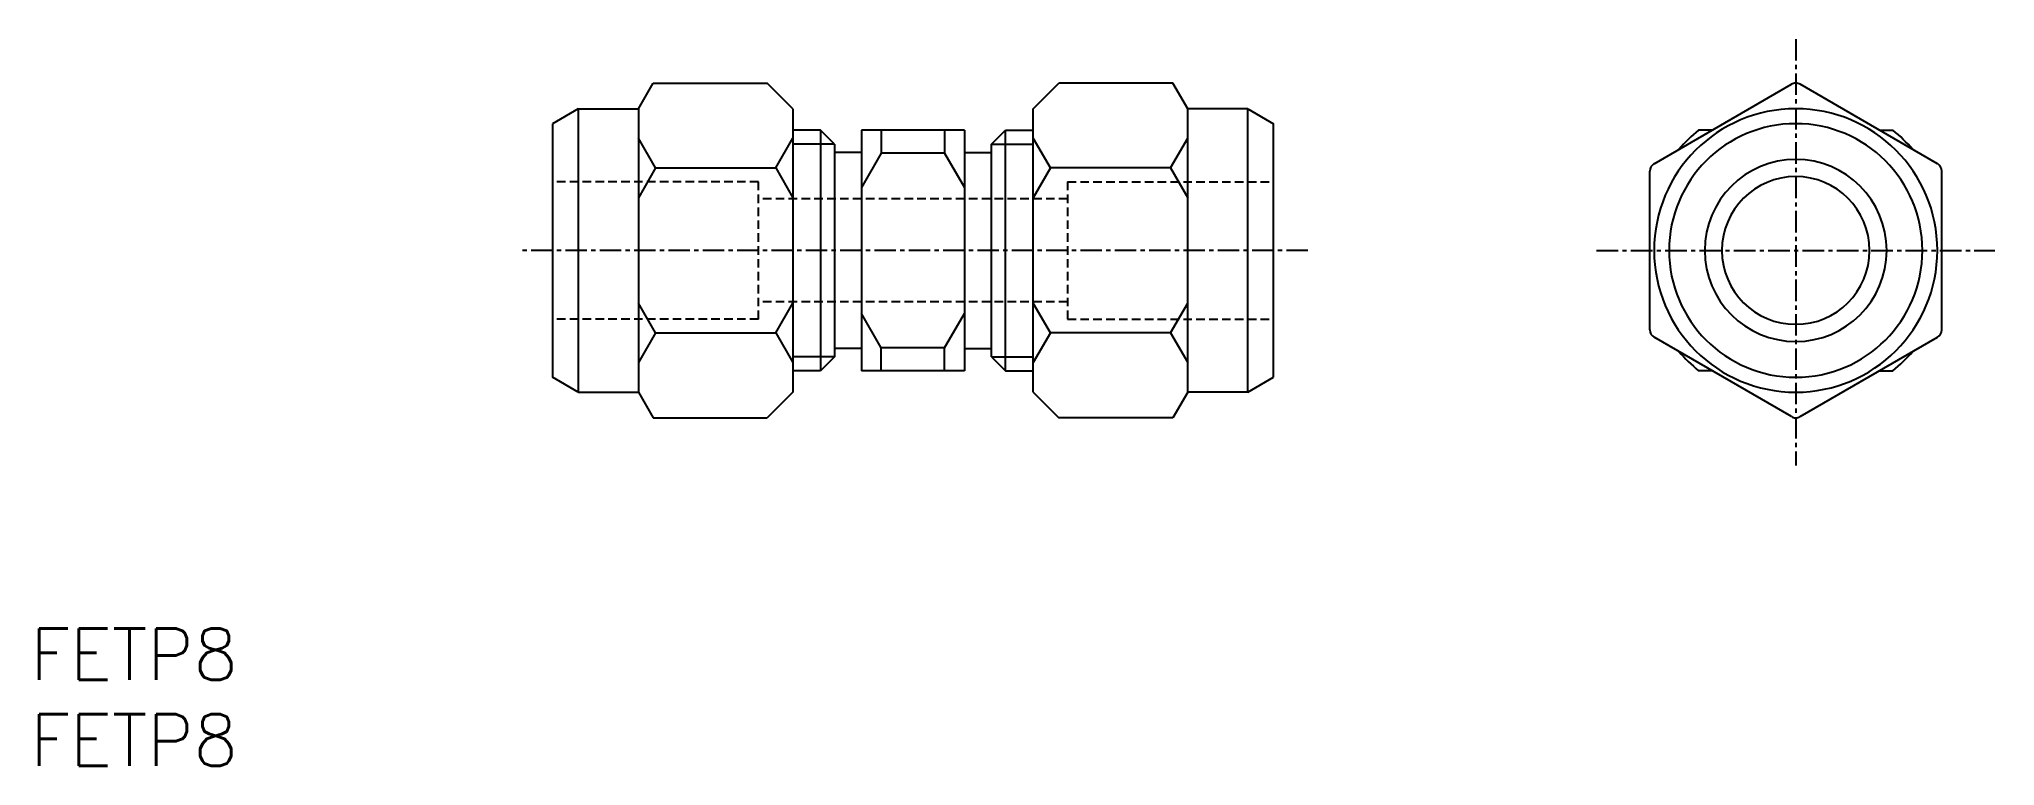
# Model space of a CAD drawing. Extents: x 1 to 114, y 0 to 42.
import ezdxf

# ---------------------------------------------------------------- set-up
doc = ezdxf.new("R2010")
doc.units = 0
doc.linetypes.add('CENTER', pattern=[2, 1.25, -0.25, 0.25, -0.25])
doc.linetypes.add('DASHED', pattern=[0.75, 0.5, -0.25])
doc.layers.get('0').update_dxf_attribs({"linetype": 'CONTINUOUS'})
doc.layers.add('CENTER', color=1, linetype='CENTER')
doc.styles.get("Standard").update_dxf_attribs({"font": 'txt.shx'})

# ---------------------------------------------------------------- blocks, each defined once
blk = doc.blocks.new('*U8')
at = {"color": 7, "linetype": 'CONTINUOUS'}
blk.add_text('FETP8', height=3, dxfattribs=at).set_placement((0, 0))
blk = doc.blocks.new('*U9')
at = {"color": 7, "linetype": 'CONTINUOUS'}
blk.add_text('FETP8', height=3, dxfattribs=at).set_placement((0, 5))

msp = doc.modelspace()

# ---------------------------------------------------------------- linework, layer by layer
at = {"color": 7, "linetype": 'CONTINUOUS'}
for p, q in [((35.42, 38.25), (36.28, 39.74)), ((36.28, 39.74), (42.93, 39.74)), ((44.42, 38.25), (42.93, 39.74)), ((58.42, 38.25), (59.91, 39.74)), ((66.56, 39.74), (59.91, 39.74)), ((67.42, 38.25), (66.56, 39.74)), ((94.59, 35.05), (102.59, 39.67)), ((111.09, 35.05), (103.09, 39.67)), ((31.92, 38.25), (30.42, 37.38)), ((31.92, 38.25), (31.92, 21.75)), ((31.92, 38.25), (35.42, 38.25)), ((35.42, 38.25), (35.42, 21.75)), ((44.42, 38.25), (44.42, 21.75)), ((58.42, 21.75), (58.42, 38.25)), ((67.42, 21.75), (67.42, 38.25)), ((70.92, 38.25), (67.42, 38.25)), ((70.92, 21.75), (70.92, 38.25)), ((70.92, 38.25), (72.42, 37.38)), ((30.42, 37.38), (30.42, 22.62)), ((36.42, 34.8), (35.42, 36.53)), ((43.42, 34.8), (44.42, 36.53)), ((46.03, 37), (44.42, 37)), ((46.03, 37), (46.03, 23)), ((46.84, 36.19), (46.03, 37)), ((48.42, 37), (48.42, 23)), ((54.42, 37), (48.42, 37)), ((49.57, 37), (49.57, 35.66)), ((53.26, 37), (53.26, 35.66)), ((54.42, 37), (54.42, 23)), ((56, 36.19), (56.81, 37)), ((56.81, 23), (56.81, 37)), ((56.81, 37), (58.42, 37)), ((59.42, 34.8), (58.42, 36.53)), ((66.42, 34.8), (67.42, 36.53)), ((72.42, 22.62), (72.42, 37.38)), ((97.96, 37), (97.18, 37)), ((107.72, 37), (108.5, 37)), ((46.84, 36.19), (46.84, 23.81)), ((48.42, 35.7), (46.84, 35.7)), ((49.57, 35.66), (48.42, 33.66)), ((53.26, 35.66), (49.57, 35.66)), ((53.26, 35.66), (54.42, 33.66)), ((54.42, 35.7), (56, 35.7)), ((56, 23.81), (56, 36.19)), ((36.42, 34.8), (35.42, 33.07)), ((36.42, 34.8), (43.42, 34.8)), ((43.42, 34.8), (44.42, 33.07)), ((59.42, 34.8), (58.42, 33.07)), ((66.42, 34.8), (59.42, 34.8)), ((66.42, 34.8), (67.42, 33.07)), ((94.34, 25.38), (94.34, 34.62)), ((111.34, 25.38), (111.34, 34.62)), ((36.42, 25.2), (35.42, 26.93)), ((43.42, 25.2), (44.42, 26.93)), ((49.57, 24.34), (48.42, 26.34)), ((53.26, 24.34), (54.42, 26.34)), ((59.42, 25.2), (58.42, 26.93)), ((66.42, 25.2), (67.42, 26.93)), ((36.42, 25.2), (35.42, 23.47)), ((36.42, 25.2), (43.42, 25.2)), ((43.42, 25.2), (44.42, 23.47)), ((59.42, 25.2), (58.42, 23.47)), ((66.42, 25.2), (59.42, 25.2)), ((66.42, 25.2), (67.42, 23.47)), ((48.42, 24.3), (46.84, 24.3)), ((53.26, 24.34), (49.57, 24.34)), ((49.57, 23), (49.57, 24.34)), ((53.26, 23), (53.26, 24.34)), ((54.42, 24.3), (56, 24.3)), ((102.59, 20.33), (94.59, 24.95)), ((103.09, 20.33), (111.09, 24.95)), ((46.03, 23), (44.42, 23)), ((46.84, 23.81), (46.03, 23)), ((54.42, 23), (48.42, 23)), ((56, 23.81), (56.81, 23)), ((56.81, 23), (58.42, 23)), ((97.96, 23), (97.18, 23)), ((107.72, 23), (108.5, 23)), ((31.92, 21.75), (30.42, 22.62)), ((31.92, 21.75), (35.42, 21.75)), ((35.42, 21.75), (36.28, 20.26)), ((44.42, 21.75), (42.93, 20.26)), ((58.42, 21.75), (59.91, 20.26)), ((67.42, 21.75), (66.56, 20.26)), ((70.92, 21.75), (67.42, 21.75)), ((70.92, 21.75), (72.42, 22.62)), ((36.28, 20.26), (42.93, 20.26)), ((66.56, 20.26), (59.91, 20.26))]:
    msp.add_line(p, q, dxfattribs=at)
at = {"color": 3, "linetype": 'CONTINUOUS'}
for p, q in [((46.84, 36.19), (44.42, 36.19)), ((56, 36.19), (58.42, 36.19)), ((46.84, 23.81), (44.42, 23.81)), ((56, 23.81), (58.42, 23.81))]:
    msp.add_line(p, q, dxfattribs=at)
at = {"color": 3, "linetype": 'DASHED'}
for p, q in [((42.42, 34), (30.42, 34)), ((42.42, 26), (42.42, 34)), ((60.42, 34), (60.42, 26)), ((60.42, 34), (72.42, 34)), ((60.42, 33), (42.42, 33)), ((60.42, 27), (42.42, 27)), ((42.42, 26), (30.42, 26)), ((60.42, 26), (72.42, 26))]:
    msp.add_line(p, q, dxfattribs=at)
at = {"color": 7, "linetype": 'CONTINUOUS'}
for centre, radius, start, end in [((102.84, 39.24), 0.5, 90, 120), ((102.84, 39.24), 0.5, 60, 90), ((102.84, 30), 8.25, 90, 270), ((102.84, 30), 8.25, 270, 90), ((102.84, 30), 7.38, 90, 270), ((102.84, 30), 9, 128.9424, 139.1881), ((102.84, 30), 7.38, 270, 90), ((102.84, 30), 9, 40.8119, 51.0576), ((94.84, 34.62), 0.5, 120, 180), ((102.84, 30), 5.3, 90, 270), ((102.84, 30), 4.3, 90, 270), ((102.84, 30), 5.3, 270, 90), ((102.84, 30), 4.3, 270, 90), ((110.84, 34.62), 0.5, 0, 60), ((94.84, 25.38), 0.5, 180, 240), ((110.84, 25.38), 0.5, 300, 360), ((102.84, 30), 9, 220.8119, 231.0576), ((102.84, 30), 9, 308.9424, 319.1881), ((102.84, 20.76), 0.5, 240, 270), ((102.84, 20.76), 0.5, 270, 300)]:
    msp.add_arc(centre, radius, start, end, dxfattribs=at)
at = {"layer": 'CENTER', "color": 1, "linetype": 'CENTER'}
for p, q in [((102.84, 42.3), (102.84, 17.48)), ((74.42, 30), (28.42, 30)), ((91.24, 30), (114.44, 30))]:
    msp.add_line(p, q, dxfattribs=at)

# ---------------------------------------------------------------- block references
at = {"color": 7, "linetype": 'CONTINUOUS'}
for name in ['*U9', '*U8']:
    msp.add_blockref(name, (0, 0), dxfattribs=at)

doc.saveas('drawing.dxf')
